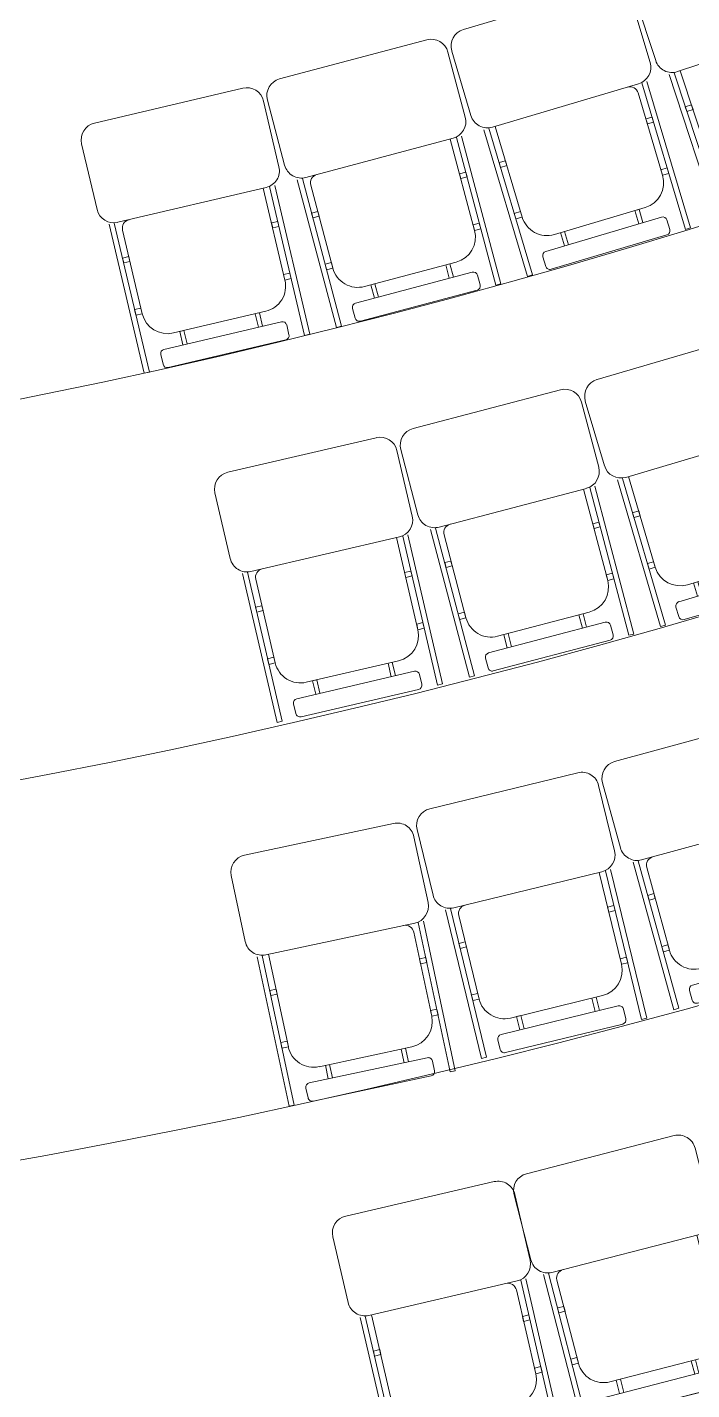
# Model space of a CAD drawing. Header units: millimetres. Extents: x 8275 to 147087, y -297470 to -191881.
# Drawn here: x 49211 to 51166, y -208357 to -204347 of the extents above; entities that cross this region are included whole.
import ezdxf

# ---------------------------------------------------------------- set-up
doc = ezdxf.new("R2010")
doc.units = ezdxf.units.MM
doc.header["$LTSCALE"] = 250
doc.header["$MEASUREMENT"] = 0
doc.layers.add('furniture', color=5, linetype='Continuous', lineweight=15)
doc.layers.add('stairs', color=2, linetype='Continuous', lineweight=5)

# ---------------------------------------------------------------- blocks, each defined once
blk = doc.blocks.new('A$C24EB465D-flat-9-flat-1-flat-12')
at = {"layer": 'furniture', "ltscale": 0.1}
for p, q in [((-421.3, -145.6), (8.6, -17.9)), ((71.7, -52.1), (128.2, -242.3)), ((-399, -399), (-455.5, -208.8)), ((94, -305.5), (-335.8, -433.2)), ((232.4, -734), (104.1, -302.5)), ((118.8, -298.1), (247, -729.6)), ((93.1, -332.2), (165.1, -574.6)), ((-360.7, -440.6), (-232.4, -872.1)), ((-217.7, -867.7), (-345.9, -436.2)), ((-327.7, -430.8), (-248.4, -697.5)), ((115.9, -408.9), (134.1, -403.4)), ((120.2, -423.3), (115.9, -408.9)), ((120.2, -423.3), (138.4, -417.9)), ((138.4, -417.9), (134.1, -403.4)), ((-297.7, -531.8), (-315.9, -537.2)), ((-311.6, -551.6), (-315.9, -537.2)), ((-293.4, -546.2), (-311.6, -551.6)), ((-293.4, -546.2), (-297.7, -531.8)), ((160.3, -558.3), (178.6, -552.9)), ((165.1, -574.6), (160.3, -558.3)), ((183.4, -569.2), (178.6, -552.9)), ((165.1, -574.6), (183.4, -569.2)), ((-253.2, -681.2), (-271.5, -686.6)), ((-248.4, -697.5), (-253.2, -681.2)), ((113.8, -669.4), (-153.6, -748.9)), ((95.6, -674.8), (83.3, -678.4)), ((83.3, -678.4), (94.9, -717.4)), ((95.6, -674.8), (107.2, -713.8)), ((-266.7, -702.9), (-271.5, -686.6)), ((-248.4, -697.5), (-266.7, -702.9)), ((161.9, -697.5), (-178.6, -798.7)), ((177.7, -706.1), (186.1, -734.3)), ((177.5, -750.1), (-163, -851.3)), ((-135.4, -743.4), (-123.8, -782.4)), ((-123.2, -739.8), (-111.6, -778.8)), ((247, -729.6), (232.4, -734)), ((-187.1, -814.5), (-178.7, -842.7)), ((-232.4, -872.1), (-217.7, -867.7))]:
    blk.add_line(p, q, dxfattribs=at)
for centre, radius, start, end in [((23, -66.6, 0), 50.8, 16.5502, 106.5502), ((-406.8, -194.3, 0), 50.8, 106.5502, 196.5502), ((79.5, -256.8, 0), 50.8, 286.5502, 16.5502), ((68.8, -339.5, 0), 25.4, 16.5502, 106.5502), ((-350.3, -384.5, 0), 50.8, 196.5502, 286.5502), ((92.1, -596.3, 0), 76.2, 286.5502, 16.5502), ((-175.3, -675.8, 0), 76.2, 196.5502, 286.5502), ((165.5, -709.7, 0), 12.7, 16.5502, 106.5502), ((173.9, -737.9, 0), 12.7, 286.5502, 16.5502), ((-175, -810.9, 0), 12.7, 106.5502, 196.5502), ((-166.6, -839.1, 0), 12.7, 196.5502, 286.5502)]:
    blk.add_arc(centre, radius, start, end, dxfattribs=at)
blk = doc.blocks.new('A$C24EB465D-flat-9-flat-1-flat-13')
at = {"layer": 'furniture', "ltscale": 0.1}
for p, q in [((435.4, 95.5), (2, -19.7)), ((548.5, -132.2), (497.5, 59.5)), ((-34, -81.9), (17, -273.6)), ((79.1, -309.6), (512.5, -194.4)), ((504.3, -196.6), (575.8, -465.5)), ((638.4, -626.7), (522.7, -191.7)), ((537.5, -187.7), (653.3, -622.8)), ((54.2, -316.3), (169.9, -751.3)), ((184.7, -747.4), (69, -312.4)), ((531.3, -298.4), (549.8, -293.5)), ((535.2, -312.9), (531.3, -298.4)), ((535.2, -312.9), (553.6, -308)), ((553.6, -308), (549.8, -293.5)), ((93.9, -332), (158.9, -576.4)), ((114.4, -409.3), (96, -414.2)), ((99.9, -428.7), (96, -414.2)), ((118.3, -423.8), (99.9, -428.7)), ((118.3, -423.8), (114.4, -409.3)), ((571.4, -449.1), (589.8, -444.2)), ((575.8, -465.5), (571.4, -449.1)), ((575.8, -465.5), (594.2, -460.6)), ((594.2, -460.6), (589.8, -444.2)), ((154.5, -559.9), (136.1, -564.8)), ((158.9, -576.4), (154.5, -559.9)), ((252.1, -630.4), (521.7, -558.7)), ((140.5, -581.3), (136.1, -564.8)), ((158.9, -576.4), (140.5, -581.3)), ((225.8, -679.5), (569, -588.2)), ((491, -566.9), (501.5, -606.2)), ((503.4, -563.6), (513.8, -602.9)), ((584.6, -597.3), (592.1, -625.7)), ((239.9, -732.5), (583.1, -641.2)), ((270.4, -625.6), (282.8, -622.3)), ((270.4, -625.6), (280.9, -664.9)), ((282.8, -622.3), (293.3, -661.6)), ((653.3, -622.8), (638.4, -626.7)), ((216.8, -695.1), (224.3, -723.5)), ((169.9, -751.3), (184.7, -747.4))]:
    blk.add_line(p, q, dxfattribs=at)
for centre, radius, start, end in [((448.4, 46.4, 0), 50.8, 14.8954, 104.8954), ((15.1, -68.8, 0), 50.8, 104.8954, 194.8954), ((499.4, -145.3, 0), 50.8, 284.8954, 14.8954), ((66.1, -260.6, 0), 50.8, 194.8954, 284.8954), ((118.4, -325.5, 0), 25.4, 104.8954, 194.8954), ((502.2, -485.1, 0), 76.2, 284.8954, 14.8954), ((232.5, -556.8, 0), 76.2, 194.8954, 284.8954), ((572.3, -600.5, 0), 12.7, 14.8954, 104.8954), ((579.9, -629, 0), 12.7, 284.8954, 14.8954), ((229, -691.8, 0), 12.7, 104.8954, 194.8954), ((236.6, -720.3, 0), 12.7, 194.8954, 284.8954)]:
    blk.add_arc(centre, radius, start, end, dxfattribs=at)
blk = doc.blocks.new('A$C24EB465D-flat-9-flat-1-flat-14')
at = {"layer": 'furniture', "ltscale": 0.1}
for p, q in [((437.9, 82.9), (1.5, -19.8)), ((544.5, -148), (499, 45.1)), ((-36.4, -80.9), (9.1, -274)), ((70.2, -311.8), (506.7, -209.1)), ((498.4, -211), (562.1, -481.9)), ((620, -644.9), (516.9, -206.7)), ((531.9, -203.2), (635, -641.4)), ((45, -317.7), (148.1, -755.9)), ((163, -752.4), (59.9, -314.2)), ((522.5, -313.6), (541.1, -309.2)), ((526, -328.2), (522.5, -313.6)), ((544.5, -323.9), (541.1, -309.2)), ((84.3, -334.6), (142.2, -580.7)), ((526, -328.2), (544.5, -323.9)), ((102.6, -412.4), (84, -416.8)), ((87.5, -431.4), (84, -416.8)), ((106, -427), (87.5, -431.4)), ((106, -427), (102.6, -412.4)), ((558.2, -465.4), (576.8, -461)), ((562.1, -481.9), (558.2, -465.4)), ((562.1, -481.9), (580.7, -477.6)), ((580.7, -477.6), (576.8, -461)), ((138.3, -564.2), (119.7, -568.5)), ((123.6, -585.1), (119.7, -568.5)), ((142.2, -580.7), (123.6, -585.1)), ((142.2, -580.7), (138.3, -564.2)), ((233.8, -637.5), (505.4, -573.6)), ((474.5, -580.8), (483.8, -620.4)), ((486.9, -577.9), (496.2, -617.5)), ((206, -685.8), (551.8, -604.4)), ((252.3, -633.1), (264.7, -630.2)), ((252.3, -633.1), (261.6, -672.7)), ((264.7, -630.2), (274.1, -669.8)), ((567.1, -613.9), (573.8, -642.5)), ((635, -641.4), (620, -644.9)), ((218.6, -739.2), (564.4, -657.8)), ((196.6, -701.1), (203.3, -729.7)), ((148.1, -755.9), (163, -752.4))]:
    blk.add_line(p, q, dxfattribs=at)
for centre, radius, start, end in [((449.6, 33.5, 0), 50.8, 13.2406, 103.2406), ((13.1, -69.2, 0), 50.8, 103.2406, 193.2406), ((495, -159.7, 0), 50.8, 283.2406, 13.2406), ((58.5, -262.4, 0), 50.8, 193.2406, 283.2406), ((109, -328.8, 0), 25.4, 103.2406, 193.2406), ((487.9, -499.4, 0), 76.2, 283.2406, 13.2406), ((216.4, -563.3, 0), 76.2, 193.2406, 283.2406), ((554.7, -616.8, 0), 12.7, 13.2406, 103.2406), ((561.5, -645.5, 0), 12.7, 283.2406, 13.2406), ((209, -698.1, 0), 12.7, 103.2406, 193.2406), ((215.7, -726.8, 0), 12.7, 193.2406, 283.2406)]:
    blk.add_arc(centre, radius, start, end, dxfattribs=at)
blk = doc.blocks.new('A$C24EB465D-flat-9-flat-1-flat-15')
at = {"layer": 'furniture', "ltscale": 0.1}
for p, q in [((-416.9, -157.7), (9.1, -17.6)), ((73.2, -50), (135.2, -238.5)), ((-387.3, -410.3), (-449.3, -221.9)), ((102.8, -302.6), (-323.2, -442.7)), ((253.5, -727), (112.8, -299.3)), ((127.3, -294.5), (268, -722.2)), ((102.7, -329.4), (181.7, -569.6)), ((127.6, -405.4), (145.7, -399.4)), ((150.4, -413.7), (145.7, -399.4)), ((-315.1, -440.1), (-228.1, -704.4)), ((132.3, -419.6), (127.6, -405.4)), ((132.3, -419.6), (150.4, -413.7)), ((-347.8, -450.8), (-207.2, -878.5)), ((-192.5, -873.6), (-333.2, -446)), ((-282.2, -540.1), (-300.3, -546.1)), ((-295.6, -560.4), (-300.3, -546.1)), ((-277.5, -554.4), (-295.6, -560.4)), ((-277.5, -554.4), (-282.2, -540.1)), ((176.3, -553.5), (194.4, -547.5)), ((181.7, -569.6), (176.3, -553.5)), ((199.8, -563.7), (194.4, -547.5)), ((181.7, -569.6), (199.8, -563.7)), ((133.1, -665.8), (-132, -753)), ((115.1, -671.7), (102.9, -675.7)), ((102.9, -675.7), (115.6, -714.4)), ((115.1, -671.7), (127.8, -710.4)), ((-233.5, -688.2), (-251.6, -694.2)), ((-246.2, -710.4), (-251.6, -694.2)), ((-228.1, -704.4), (-246.2, -710.4)), ((-228.1, -704.4), (-233.5, -688.2)), ((182, -692.6), (-155.4, -803.5)), ((198, -700.7), (207.2, -728.6)), ((199.1, -744.7), (-138.3, -855.6)), ((-113.9, -747), (-101.2, -785.7)), ((-101.8, -743.1), (-89.1, -781.7)), ((268, -722.2), (253.5, -727)), ((-163.5, -819.6), (-154.3, -847.5)), ((-207.2, -878.5), (-192.5, -873.6))]:
    blk.add_line(p, q, dxfattribs=at)
for centre, radius, start, end in [((24.9, -65.9, 0), 50.8, 18.205, 108.205), ((-401, -206, 0), 50.8, 108.205, 198.205), ((86.9, -254.4, 0), 50.8, 288.205, 18.205), ((78.5, -337.3, 0), 25.4, 18.205, 108.205), ((-339, -394.5, 0), 50.8, 198.205, 288.205), ((109.3, -593.4, 0), 76.2, 288.205, 18.205), ((-155.8, -680.6, 0), 76.2, 198.205, 288.205), ((186, -704.6, 0), 12.7, 18.205, 108.205), ((195.2, -732.6, 0), 12.7, 288.205, 18.205), ((-151.5, -815.6, 0), 12.7, 108.205, 198.205), ((-142.3, -843.6, 0), 12.7, 198.205, 288.205)]:
    blk.add_arc(centre, radius, start, end, dxfattribs=at)
blk = doc.blocks.new('A$C24EB465D-flat-9-flat-1-flat-129')
at = {"layer": 'furniture', "ltscale": 0.1}
for p, q in [((435.6, 94.5), (2, -19.7)), ((548.2, -133.6), (497.7, 58.3)), ((-34.2, -81.8), (16.3, -273.7)), ((78.4, -309.8), (512, -195.7)), ((503.8, -197.8), (574.6, -466.9)), ((636.8, -628.3), (522.2, -193)), ((537.1, -189.1), (651.7, -624.4)), ((53.4, -316.4), (168, -751.8)), ((182.8, -747.9), (68.2, -312.5)), ((530.6, -299.7), (549, -294.8)), ((534.4, -314.2), (530.6, -299.7)), ((534.4, -314.2), (552.9, -309.4)), ((552.9, -309.4), (549, -294.8)), ((93.1, -332.2), (157.5, -576.8)), ((113.4, -409.6), (95, -414.4)), ((98.8, -428.9), (95, -414.4)), ((117.3, -424.1), (98.8, -428.9)), ((117.3, -424.1), (113.4, -409.6)), ((570.3, -450.5), (588.7, -445.6)), ((574.6, -466.9), (570.3, -450.5)), ((574.6, -466.9), (593.1, -462.1)), ((593.1, -462.1), (588.7, -445.6)), ((153.1, -560.3), (134.7, -565.2)), ((157.5, -576.8), (153.1, -560.3)), ((250.6, -631.1), (520.4, -560)), ((139, -581.6), (134.7, -565.2)), ((157.5, -576.8), (139, -581.6)), ((224.1, -680.1), (567.6, -589.7)), ((489.6, -568.1), (500, -607.4)), ((502, -564.9), (512.3, -604.2)), ((583.1, -598.7), (590.6, -627.2)), ((268.9, -626.2), (281.3, -623)), ((268.9, -626.2), (279.2, -665.6)), ((281.3, -623), (291.6, -662.3)), ((651.7, -624.4), (636.8, -628.3)), ((238, -733.1), (581.5, -642.7)), ((215, -695.6), (222.5, -724.1)), ((168, -751.8), (182.8, -747.9))]:
    blk.add_line(p, q, dxfattribs=at)
for centre, radius, start, end in [((448.5, 45.3, 0), 50.8, 14.7531, 104.7531), ((14.9, -68.9, 0), 50.8, 104.7531, 194.7531), ((499.1, -146.5, 0), 50.8, 284.7531, 14.7531), ((65.4, -260.7, 0), 50.8, 194.7531, 284.7531), ((117.6, -325.8, 0), 25.4, 104.7531, 194.7531), ((501, -486.3, 0), 76.2, 284.7531, 14.7531), ((231.2, -557.4, 0), 76.2, 194.7531, 284.7531), ((570.8, -601.9, 0), 12.7, 14.7531, 104.7531), ((578.3, -630.4, 0), 12.7, 284.7531, 14.7531), ((227.3, -692.4, 0), 12.7, 104.7531, 194.7531), ((234.8, -720.9, 0), 12.7, 194.7531, 284.7531)]:
    blk.add_arc(centre, radius, start, end, dxfattribs=at)
blk = doc.blocks.new('A$C24EB465D-flat-9-flat-1-flat-130')
at = {"layer": 'furniture', "ltscale": 0.1}
for p, q in [((-421.6, -144.6), (8.5, -17.9)), ((71.6, -52.3), (127.6, -242.6)), ((-400, -398), (-456, -207.7)), ((93.3, -305.7), (-336.9, -432.4)), ((230.5, -734.6), (103.4, -302.7)), ((118, -298.4), (245.2, -730.2)), ((92.3, -332.5), (163.7, -575)), ((-361.8, -439.7), (-234.6, -871.5)), ((-219.8, -867.2), (-347, -435.3)), ((-328.7, -430), (-250.1, -696.9)), ((114.9, -409.2), (133.1, -403.8)), ((119.1, -423.6), (114.9, -409.2)), ((119.1, -423.6), (137.4, -418.2)), ((137.4, -418.2), (133.1, -403.8)), ((-299, -531), (-317.2, -536.4)), ((-313, -550.8), (-317.2, -536.4)), ((-294.7, -545.4), (-313, -550.8)), ((-294.7, -545.4), (-299, -531)), ((158.9, -558.7), (177.2, -553.3)), ((163.7, -575), (158.9, -558.7)), ((182, -569.7), (177.2, -553.3)), ((163.7, -575), (182, -569.7)), ((-254.9, -680.6), (-273.2, -686)), ((-250.1, -696.9), (-254.9, -680.6)), ((112.1, -669.7), (-155.5, -748.5)), ((94, -675), (81.7, -678.6)), ((81.7, -678.6), (93.2, -717.7)), ((94, -675), (105.4, -714)), ((-268.4, -702.3), (-273.2, -686)), ((-250.1, -696.9), (-268.4, -702.3)), ((160.2, -697.9), (-180.6, -798.3)), ((175.9, -706.5), (184.3, -734.8)), ((175.7, -750.5), (-165.1, -850.9)), ((-137.2, -743.1), (-125.8, -782.1)), ((-125, -739.5), (-113.5, -778.5)), ((245.2, -730.2), (230.5, -734.6)), ((-189.2, -814), (-180.8, -842.3)), ((-234.6, -871.5), (-219.8, -867.2))]:
    blk.add_line(p, q, dxfattribs=at)
for centre, radius, start, end in [((22.9, -66.6, 0), 50.8, 16.4079, 106.4079), ((-407.3, -193.3, 0), 50.8, 106.4079, 196.4079), ((78.9, -257, 0), 50.8, 286.4079, 16.4079), ((67.9, -339.6, 0), 25.4, 16.4079, 106.4079), ((-351.2, -383.6, 0), 50.8, 196.4079, 286.4079), ((90.6, -596.6, 0), 76.2, 286.4079, 16.4079), ((-177, -675.4, 0), 76.2, 196.4079, 286.4079), ((163.8, -710.1, 0), 12.7, 16.4079, 106.4079), ((172.1, -738.3, 0), 12.7, 286.4079, 16.4079), ((-177, -810.4, 0), 12.7, 106.4079, 196.4079), ((-168.7, -838.7, 0), 12.7, 196.4079, 286.4079)]:
    blk.add_arc(centre, radius, start, end, dxfattribs=at)
blk = doc.blocks.new('A$C24EB465D-flat-9-flat-1-flat-135')
at = {"layer": 'furniture', "ltscale": 0.1}
for p, q in [((438.1, 81.8), (1.4, -19.8)), ((544.1, -149.4), (499.1, 43.9)), ((-36.6, -80.8), (8.4, -274)), ((69.4, -312), (506.1, -210.4)), ((497.9, -212.3), (560.9, -483.3)), ((618.4, -646.4), (516.4, -208)), ((531.4, -204.5), (633.4, -642.9)), ((44.2, -317.8), (146.3, -756.3)), ((161.1, -752.8), (59.1, -314.4)), ((521.7, -314.9), (540.3, -310.6)), ((525.1, -329.5), (521.7, -314.9)), ((543.7, -325.2), (540.3, -310.6)), ((83.4, -334.8), (140.7, -581.1)), ((525.1, -329.5), (543.7, -325.2)), ((101.6, -412.7), (83, -417)), ((86.4, -431.6), (83, -417)), ((105, -427.3), (86.4, -431.6)), ((105, -427.3), (101.6, -412.7)), ((557.1, -466.8), (575.6, -462.4)), ((560.9, -483.3), (557.1, -466.8)), ((560.9, -483.3), (579.5, -479)), ((579.5, -479), (575.6, -462.4)), ((136.9, -564.5), (118.3, -568.8)), ((122.2, -585.4), (118.3, -568.8)), ((140.7, -581.1), (122.2, -585.4)), ((140.7, -581.1), (136.9, -564.5)), ((232.2, -638), (504, -574.8)), ((473, -582), (482.2, -621.6)), ((485.4, -579.1), (494.7, -618.7)), ((204.3, -686.3), (550.3, -605.8)), ((250.7, -633.7), (263.2, -630.8)), ((250.7, -633.7), (259.9, -673.4)), ((263.2, -630.8), (272.4, -670.5)), ((565.5, -615.3), (572.2, -644)), ((216.8, -739.7), (562.7, -659.2)), ((633.4, -642.9), (618.4, -646.4)), ((194.8, -701.5), (201.5, -730.2)), ((146.3, -756.3), (161.1, -752.8))]:
    blk.add_line(p, q, dxfattribs=at)
for centre, radius, start, end in [((449.7, 32.4, 0), 50.8, 13.0982, 103.0982), ((12.9, -69.3, 0), 50.8, 103.0982, 193.0982), ((494.6, -160.9, 0), 50.8, 283.0982, 13.0982), ((57.9, -262.5, 0), 50.8, 193.0982, 283.0982), ((108.2, -329, 0), 25.4, 103.0982, 193.0982), ((486.7, -500.6, 0), 76.2, 283.0982, 13.0982), ((215, -563.8, 0), 76.2, 193.0982, 283.0982), ((553.2, -618.2, 0), 12.7, 13.0982, 103.0982), ((559.8, -646.8, 0), 12.7, 283.0982, 13.0982), ((207.2, -698.7, 0), 12.7, 103.0982, 193.0982), ((213.9, -727.3, 0), 12.7, 193.0982, 283.0982)]:
    blk.add_arc(centre, radius, start, end, dxfattribs=at)
blk = doc.blocks.new('A$C24EB465D-flat-9-flat-1-flat-143')
at = {"layer": 'furniture', "ltscale": 0.1}
for p, q in [((434.6, 99.1), (2.2, -19.7)), ((549.6, -127.8), (497, 63.5)), ((-33.3, -82.2), (19.2, -273.5)), ((81.7, -309), (514, -190.2)), ((505.8, -192.5), (579.6, -460.8)), ((643.5, -621.5), (524.2, -187.4)), ((539.1, -183.4), (658.3, -617.5)), ((56.7, -315.8), (176, -749.9)), ((190.7, -745.9), (71.5, -311.8)), ((533.7, -294.1), (552.1, -289)), ((537.7, -308.6), (533.7, -294.1)), ((537.7, -308.6), (556.1, -303.5)), ((556.1, -303.5), (552.1, -289)), ((96.6, -331.2), (163.6, -575.1)), ((117.8, -408.3), (99.4, -413.4)), ((103.4, -427.9), (99.4, -413.4)), ((121.7, -422.8), (103.4, -427.9)), ((121.7, -422.8), (117.8, -408.3)), ((575, -444.4), (593.4, -439.4)), ((597.9, -455.8), (593.4, -439.4)), ((579.6, -460.8), (575, -444.4)), ((579.6, -460.8), (597.9, -455.8)), ((159.1, -558.7), (140.7, -563.7)), ((163.6, -575.1), (159.1, -558.7)), ((257.2, -628.4), (526.3, -554.5)), ((507.9, -559.5), (518.7, -598.7)), ((145.2, -580.1), (140.7, -563.7)), ((163.6, -575.1), (145.2, -580.1)), ((231.3, -677.7), (573.8, -583.6)), ((495.6, -562.9), (506.4, -602.1)), ((589.4, -592.5), (597.2, -620.9)), ((245.8, -730.6), (588.3, -636.5)), ((275.5, -623.4), (287.9, -620)), ((275.5, -623.4), (286.3, -662.6)), ((287.9, -620), (298.6, -659.2)), ((658.3, -617.5), (643.5, -621.5)), ((222.4, -693.3), (230.2, -721.7)), ((176, -749.9), (190.7, -745.9))]:
    blk.add_line(p, q, dxfattribs=at)
for centre, radius, start, end in [((448, 50.1, 0), 50.8, 15.3596, 105.3596), ((15.6, -68.7, 0), 50.8, 105.3596, 195.3596), ((500.6, -141.2, 0), 50.8, 285.3596, 15.3596), ((68.2, -260, 0), 50.8, 195.3596, 285.3596), ((121.1, -324.5, 0), 25.4, 105.3596, 195.3596), ((506.1, -481, 0), 76.2, 285.3596, 15.3596), ((237, -554.9, 0), 76.2, 195.3596, 285.3596), ((577.1, -595.9, 0), 12.7, 15.3596, 105.3596), ((584.9, -624.2, 0), 12.7, 285.3596, 15.3596), ((234.6, -689.9, 0), 12.7, 105.3596, 195.3596), ((242.4, -718.3, 0), 12.7, 195.3596, 285.3596)]:
    blk.add_arc(centre, radius, start, end, dxfattribs=at)
blk = doc.blocks.new('A$C24EB465D-flat-9-flat-1-flat-145')
at = {"layer": 'furniture', "ltscale": 0.1}
for p, q in [((437.3, 86.4), (1.6, -19.8)), ((545.6, -143.6), (498.6, 49.1)), ((-35.7, -81.2), (11.3, -273.9)), ((533.5, -198.9), (640.1, -636.3)), ((72.7, -311.2), (508.3, -205)), ((500.1, -207), (566, -477.4)), ((625.2, -639.9), (518.6, -202.5)), ((47.6, -317.3), (154.2, -754.7)), ((169.1, -751.1), (62.4, -313.7)), ((525, -309.4), (543.5, -304.9)), ((528.6, -324), (525, -309.4)), ((528.6, -324), (547.1, -319.5)), ((547.1, -319.5), (543.5, -304.9)), ((86.9, -333.9), (146.8, -579.6)), ((105.9, -411.6), (87.4, -416.1)), ((90.9, -430.7), (87.4, -416.1)), ((109.4, -426.2), (90.9, -430.7)), ((109.4, -426.2), (105.9, -411.6)), ((561.9, -460.9), (580.4, -456.4)), ((566, -477.4), (561.9, -460.9)), ((566, -477.4), (584.5, -472.9)), ((584.5, -472.9), (580.4, -456.4)), ((142.8, -563), (124.3, -567.6)), ((128.3, -584.1), (124.3, -567.6)), ((146.8, -579.6), (128.3, -584.1)), ((146.8, -579.6), (142.8, -563)), ((211.5, -684.1), (556.6, -600)), ((238.9, -635.6), (510, -569.5)), ((479.1, -577), (488.8, -616.5)), ((491.5, -574), (501.1, -613.5)), ((257.3, -631.1), (269.8, -628)), ((257.3, -631.1), (267, -670.6)), ((269.8, -628), (279.4, -667.6)), ((572, -609.3), (579, -637.9)), ((640.1, -636.3), (625.2, -639.9)), ((224.5, -737.4), (569.6, -653.3)), ((202.2, -699.5), (209.2, -728.1)), ((154.2, -754.7), (169.1, -751.1))]:
    blk.add_line(p, q, dxfattribs=at)
for centre, radius, start, end in [((449.3, 37.1, 0), 50.8, 13.7008, 103.7008), ((13.7, -69.1, 0), 50.8, 103.7008, 193.7008), ((496.3, -155.7, 0), 50.8, 283.7008, 13.7008), ((60.6, -261.9, 0), 50.8, 193.7008, 283.7008), ((111.6, -327.9, 0), 25.4, 103.7008, 193.7008), ((491.9, -495.4, 0), 76.2, 283.7008, 13.7008), ((220.9, -561.5, 0), 76.2, 193.7008, 283.7008), ((559.6, -612.3, 0), 12.7, 13.7008, 103.7008), ((566.6, -640.9, 0), 12.7, 283.7008, 13.7008), ((214.6, -696.4, 0), 12.7, 103.7008, 193.7008), ((221.5, -725, 0), 12.7, 193.7008, 283.7008)]:
    blk.add_arc(centre, radius, start, end, dxfattribs=at)
blk = doc.blocks.new('A$C24EB465D-flat-9-flat-1-flat-146')
at = {"layer": 'furniture', "ltscale": 0.1}
for p, q in [((-431.4, -112.1), (7.1, -18.5)), ((67.4, -57.6), (108.8, -251.6)), ((-429.1, -366.4), (-470.5, -172.3)), ((69.7, -311.9), (-368.8, -405.5)), ((174, -750), (80, -309.7)), ((95, -306.5), (188.9, -746.8)), ((66.7, -338.5), (119.5, -585.8)), ((-394.2, -410.9), (-300.3, -851.1)), ((-285.2, -847.9), (-379.1, -407.7)), ((-360.5, -403.7), (-302.4, -675.8)), ((83.4, -416.7), (102, -412.7)), ((86.5, -431.4), (83.4, -416.7)), ((86.5, -431.4), (105.1, -427.4)), ((105.1, -427.4), (102, -412.7)), ((-338.5, -506.7), (-357.2, -510.7)), ((-354, -525.4), (-357.2, -510.7)), ((-335.4, -521.4), (-338.5, -506.7)), ((-335.4, -521.4), (-354, -525.4)), ((115.9, -569.2), (134.5, -565.2)), ((119.5, -585.8), (115.9, -569.2)), ((119.5, -585.8), (138.1, -581.9)), ((138.1, -581.9), (134.5, -565.2)), ((-306, -659.2), (-324.6, -663.2)), ((-321.1, -679.8), (-324.6, -663.2)), ((-302.4, -675.8), (-321.1, -679.8)), ((-302.4, -675.8), (-306, -659.2)), ((60.8, -676.3), (-212, -734.5)), ((42.3, -680.2), (29.8, -682.9)), ((42.3, -680.2), (50.8, -720)), ((106.6, -708.1), (-240.8, -782.2)), ((29.8, -682.9), (38.3, -722.7)), ((121.7, -717.9), (127.8, -746.7)), ((118, -761.7), (-229.4, -835.8)), ((-193.4, -730.5), (-184.9, -770.3)), ((-181, -727.8), (-172.5, -767.6)), ((188.9, -746.8), (174, -750)), ((-250.6, -797.3), (-244.4, -826.1)), ((-300.3, -851.1), (-285.2, -847.9))]:
    blk.add_line(p, q, dxfattribs=at)
for centre, radius, start, end in [((17.7, -68.2, 0), 50.8, 12.0421, 102.0421), ((-420.8, -161.7, 0), 50.8, 102.0421, 192.0421), ((59.1, -262.2, 0), 50.8, 282.0421, 12.0421), ((41.9, -343.8, 0), 25.4, 12.0421, 102.0421), ((-379.4, -355.8, 0), 50.8, 192.0421, 282.0421), ((44.9, -601.7, 0), 76.2, 282.0421, 12.0421), ((-227.9, -659.9, 0), 76.2, 192.0421, 282.0421), ((109.2, -720.5, 0), 12.7, 12.0421, 102.0421), ((115.4, -749.3, 0), 12.7, 282.0421, 12.0421), ((-238.2, -794.6, 0), 12.7, 102.0421, 192.0421), ((-232, -823.4, 0), 12.7, 192.0421, 282.0421)]:
    blk.add_arc(centre, radius, start, end, dxfattribs=at)
blk = doc.blocks.new('A$C24EB465D-flat-9-flat-1-flat-152')
at = {"layer": 'furniture', "ltscale": 0.1}
for p, q in [((-429.3, -119.8), (7.5, -18.4)), ((68.4, -56.4), (113.3, -249.6)), ((-422.4, -374.1), (-467.3, -180.8)), ((75.3, -310.6), (-361.4, -412.1)), ((187.5, -746.7), (85.6, -308.2)), ((100.5, -304.8), (202.4, -743.3)), ((72.8, -337.3), (130, -583.6)), ((-386.7, -417.9), (-284.8, -856.4)), ((-269.9, -852.9), (-371.7, -414.4)), ((-353.2, -410.1), (-290.2, -681.2)), ((90.9, -415.1), (109.5, -410.8)), ((94.3, -429.8), (90.9, -415.1)), ((94.3, -429.8), (112.9, -425.5)), ((112.9, -425.5), (109.5, -410.8)), ((-329.3, -512.7), (-347.9, -517.1)), ((-344.5, -531.7), (-347.9, -517.1)), ((-325.9, -527.4), (-329.3, -512.7)), ((-325.9, -527.4), (-344.5, -531.7)), ((126.2, -567), (144.7, -562.7)), ((130, -583.6), (126.2, -567)), ((130, -583.6), (148.6, -579.3)), ((148.6, -579.3), (144.7, -562.7)), ((-294, -664.6), (-312.6, -668.9)), ((-308.7, -685.5), (-312.6, -668.9)), ((-290.2, -681.2), (-308.7, -685.5)), ((-290.2, -681.2), (-294, -664.6)), ((73, -675), (-198.7, -738.2)), ((54.6, -679.3), (42.1, -682.2)), ((54.6, -679.3), (63.8, -719)), ((119.4, -706.1), (-226.6, -786.4)), ((42.1, -682.2), (51.3, -721.9)), ((134.6, -715.5), (141.3, -744.2)), ((131.8, -759.5), (-214.2, -839.8)), ((-180.2, -733.9), (-171, -773.5)), ((-167.8, -731), (-158.6, -770.6)), ((202.4, -743.3), (187.5, -746.7)), ((-236.1, -801.7), (-229.5, -830.3)), ((-284.8, -856.4), (-269.9, -852.9))]:
    blk.add_line(p, q, dxfattribs=at)
for centre, radius, start, end in [((19, -67.9, 0), 50.8, 13.0772, 103.0772), ((-417.8, -169.3, 0), 50.8, 103.0772, 193.0772), ((63.8, -261.1, 0), 50.8, 283.0772, 13.0772), ((48.1, -343, 0), 25.4, 13.0772, 103.0772), ((-372.9, -362.6, 0), 50.8, 193.0772, 283.0772), ((55.8, -600.8, 0), 76.2, 283.0772, 13.0772), ((-216, -664, 0), 76.2, 193.0772, 283.0772), ((122.2, -718.4, 0), 12.7, 13.0772, 103.0772), ((128.9, -747.1, 0), 12.7, 283.0772, 13.0772), ((-223.8, -798.8, 0), 12.7, 103.0772, 193.0772), ((-217.1, -827.5, 0), 12.7, 193.0772, 283.0772)]:
    blk.add_arc(centre, radius, start, end, dxfattribs=at)
blk = doc.blocks.new('A$C24EB465D-flat-9-flat-1-flat-153')
at = {"layer": 'furniture', "ltscale": 0.1}
for p, q in [((436.1, 92.3), (1.9, -19.7)), ((547.5, -136.3), (497.9, 55.8)), ((-34.6, -81.6), (15, -273.7)), ((76.9, -310.2), (511, -198.2)), ((502.8, -200.3), (572.3, -469.7)), ((633.7, -631.4), (521.2, -195.5)), ((536.1, -191.7), (648.6, -627.6)), ((51.8, -316.7), (164.3, -752.6)), ((179.1, -748.8), (66.6, -312.9)), ((529.1, -302.3), (547.6, -297.5)), ((532.9, -316.9), (529.1, -302.3)), ((532.9, -316.9), (551.3, -312.1)), ((551.3, -312.1), (547.6, -297.5)), ((91.4, -332.7), (154.6, -577.6)), ((111.4, -410.1), (93, -414.9)), ((96.7, -429.4), (93, -414.9)), ((115.2, -424.7), (96.7, -429.4)), ((115.2, -424.7), (111.4, -410.1)), ((568.1, -453.3), (586.5, -448.5)), ((572.3, -469.7), (568.1, -453.3)), ((572.3, -469.7), (590.8, -465)), ((590.8, -465), (586.5, -448.5)), ((150.4, -561.1), (131.9, -565.8)), ((154.6, -577.6), (150.4, -561.1)), ((136.2, -582.3), (131.9, -565.8)), ((154.6, -577.6), (136.2, -582.3)), ((220.7, -681.2), (564.7, -592.4)), ((247.4, -632.3), (517.6, -562.6)), ((486.8, -570.5), (497, -609.9)), ((499.2, -567.3), (509.3, -606.7)), ((265.8, -627.6), (278.2, -624.4)), ((265.8, -627.6), (276, -666.9)), ((278.2, -624.4), (288.4, -663.7)), ((580.1, -601.6), (587.5, -630.1)), ((648.6, -627.6), (633.7, -631.4)), ((234.4, -734.3), (578.4, -645.5)), ((211.6, -696.7), (219, -725.2)), ((164.3, -752.6), (179.1, -748.8))]:
    blk.add_line(p, q, dxfattribs=at)
for centre, radius, start, end in [((448.8, 43.1, 0), 50.8, 14.4711, 104.4711), ((14.6, -68.9, 0), 50.8, 104.4711, 194.4711), ((498.3, -149, 0), 50.8, 284.4711, 14.4711), ((64.2, -261, 0), 50.8, 194.4711, 284.4711), ((116, -326.3, 0), 25.4, 104.4711, 194.4711), ((498.6, -488.8, 0), 76.2, 284.4711, 14.4711), ((228.4, -558.5, 0), 76.2, 194.4711, 284.4711), ((567.8, -604.7, 0), 12.7, 14.4711, 104.4711), ((575.2, -633.2, 0), 12.7, 284.4711, 14.4711), ((223.9, -693.5, 0), 12.7, 104.4711, 194.4711), ((231.3, -722, 0), 12.7, 194.4711, 284.4711)]:
    blk.add_arc(centre, radius, start, end, dxfattribs=at)

msp = doc.modelspace()

# ---------------------------------------------------------------- linework, layer by layer
at = {"layer": 'stairs', "ltscale": 0.01}
for radius, start, end in [(20093.6, 237.5879, 302.44033), (21193.6, 237.80665, 302.22011), (22293.6, 238.00376, 302.02167), (23393.6, 238.18229, 301.84194), (24493.6, 238.34476, 301.67838), (25593.6, 238.49324, 301.5289)]:
    msp.add_arc((45240.7, -185739.6, -29609.4), radius, start, end, dxfattribs=at)

# ---------------------------------------------------------------- block references
at = {"layer": 'furniture', "ltscale": 0.01}
for name, p in [('A$C24EB465D-flat-9-flat-1-flat-15', (51447.4, -204035.2, -28433)), ('A$C24EB465D-flat-9-flat-1-flat-12', (50915.4, -204208.4, -28433)), ('A$C24EB465D-flat-9-flat-1-flat-13', (49951.2, -204479.8, -28433)), ('A$C24EB465D-flat-9-flat-1-flat-14', (49407, -204609.6, -28433)), ('A$C24EB465D-flat-9-flat-1-flat-130', (51309, -205239.6, -28433)), ('A$C24EB465D-flat-9-flat-1-flat-129', (50344.2, -205508.6, -28433)), ('A$C24EB465D-flat-9-flat-1-flat-135', (49799.6, -205637, -28433)), ('A$C24EB465D-flat-9-flat-1-flat-143', (50937.1, -206488.7, -28433)), ('A$C24EB465D-flat-9-flat-1-flat-145', (50393.5, -206627.6, -28433)), ('A$C24EB465D-flat-9-flat-1-flat-146', (50281.4, -206671.9, -28433)), ('A$C24EB465D-flat-9-flat-1-flat-153', (50678, -207701.6, -28433)), ('A$C24EB465D-flat-9-flat-1-flat-152', (50577.2, -207726.3, -28433))]:
    msp.add_blockref(name, p, dxfattribs=at)

doc.saveas('drawing.dxf')
